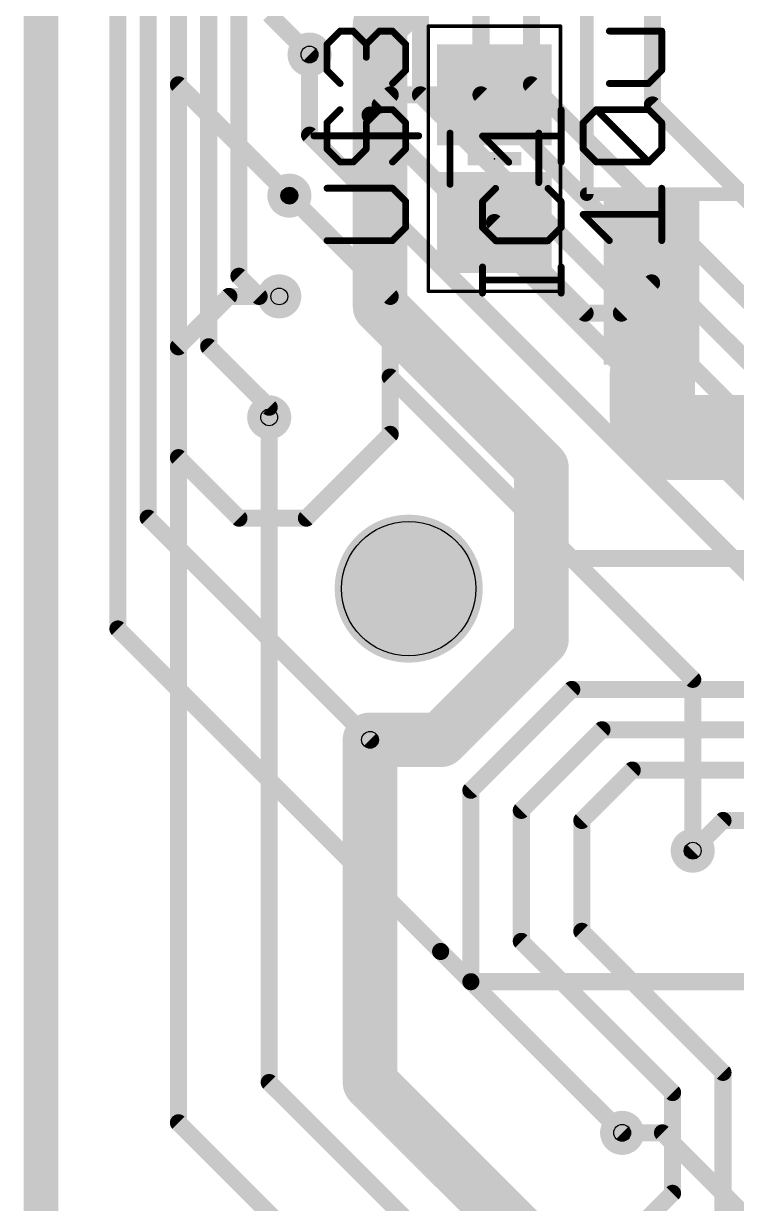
# Model space of a CAD drawing. Extents: x 61.5 to 101.4, y 9 to 89.5.
# Drawn here: x 62.2 to 72.8, y 22.8 to 40.36 of the extents above; entities that cross this region are included whole.
import ezdxf

# ---------------------------------------------------------------- set-up
doc = ezdxf.new("R2010")
doc.units = 0
for name, color, linetype in [('1', 22, 'CONTINUOUS'), ('16', 175, 'CONTINUOUS'), ('18', 82, 'CONTINUOUS'), ('20', 7, 'CONTINUOUS'), ('21', 253, 'CONTINUOUS'), ('23', 7, 'CONTINUOUS'), ('25', 253, 'CONTINUOUS'), ('27', 253, 'CONTINUOUS'), ('29', 253, 'CONTINUOUS'), ('30', 253, 'CONTINUOUS'), ('31', 253, 'CONTINUOUS'), ('35', 253, 'CONTINUOUS'), ('39', 22, 'CONTINUOUS'), ('44', 253, 'CONTINUOUS'), ('51', 253, 'CONTINUOUS')]:
    doc.layers.add(name, color=color, linetype=linetype)

# ---------------------------------------------------------------- blocks, each defined once
blk = doc.blocks.new('RECT')
blk.add_solid([(-0.5, -0.5), (0.5, -0.5), (-0.5, 0.5), (0.5, 0.5)])
blk = doc.blocks.new('ROUNDV')
at = {"const_width": 0.5}
blk.add_lwpolyline([(0, -0.25, 1), (0, 0.25, 1), (0, -0.25)], format="xyb", dxfattribs=at)

msp = doc.modelspace()

# ---------------------------------------------------------------- linework, layer by layer
at = {"layer": '1'}
for points, const_width in [([(64.5, 42.3), (64.5, 39.45)], 0.254), ([(67.5, 40.35), (68.55, 41.4)], 0.8128), ([(67.5, 39.15), (67.5, 40.35)], 0.8128), ([(65.85, 40.5), (66.45, 39.9)], 0.254), ([(64.5, 39.45), (66.15, 37.8)], 0.254), ([(67.5, 39), (67.5, 39.15)], 0.8128), ([(67.5, 36.15), (67.5, 39)], 0.8128), ([(67.65, 39.3), (67.5, 39.15)], 0.254), ([(67.7294, 39.3), (67.65, 39.3)], 0.254), ([(69.2, 39.3), (67.7294, 39.3)], 0.254), ([(70.5488, 36.0512), (69.2, 37.4)], 0.254), ([(67.5, 36.15), (69.9, 33.75)], 0.8128), ([(71.0886, 36.0512), (71.5386, 36.5012)], 0.254), ([(71.55, 36.0398), (71.55, 36.4898)], 0.254), ([(65.25, 36.3), (64.5, 35.55)], 0.254), ([(66, 36.3), (65.25, 36.3)], 0.254), ([(70.5488, 36.0512), (71.0886, 36.0512)], 0.254), ([(71.55, 35.1398), (71.55, 36.0398)], 0.254), ([(64.5, 35.55), (64.5, 24)], 0.254), ([(71.55, 34.5), (71.55, 35.1398)], 1.27), ([(71.55, 34.5), (71.85, 34.2)], 1.27), ([(71.85, 34.2), (75, 34.2)], 1.27), ([(65.85, 34.5), (65.85, 24.6)], 0.254), ([(69.9, 33.75), (69.9, 33.45)], 0.8128), ([(69.9, 33.45), (69.9, 32.4)], 0.8128), ([(69.9, 32.4), (69.9, 31.2)], 0.8128), ([(69.9, 32.4), (76.8, 32.4)], 0.254), ([(69.9, 31.2), (68.85, 30.15)], 0.8128), ([(68.85, 30.15), (68.4, 29.7)], 0.8128), ([(70.35, 30.45), (68.85, 28.95)], 0.254), ([(80.1, 30.45), (70.35, 30.45)], 0.254), ([(67.35, 29.7), (67.35, 24.6)], 0.8128), ([(68.4, 29.7), (67.35, 29.7)], 0.8128), ([(70.8, 29.85), (69.6, 28.65)], 0.254), ([(80.4, 29.85), (70.8, 29.85)], 0.254), ([(71.25, 29.25), (70.5, 28.5)], 0.254), ([(80.7, 29.25), (71.25, 29.25)], 0.254), ([(68.85, 28.95), (68.85, 26.1)], 0.254), ([(69.6, 28.65), (69.6, 26.7)], 0.254), ([(70.5, 28.5), (70.5, 26.85)], 0.254), ([(72.15, 28.05), (72.6, 28.5)], 0.254), ([(72.6, 28.5), (78.6, 28.5)], 0.254), ([(70.5, 26.85), (72.6, 24.75)], 0.254), ([(69.6, 26.7), (71.85, 24.45)], 0.254), ([(68.85, 26.1), (71.1, 23.85)], 0.254), ([(67.35, 24.6), (69.6, 22.35)], 0.8128), ([(72.6, 24.75), (72.6, 21.3)], 0.254), ([(65.85, 24.6), (68.85, 21.6)], 0.254), ([(71.85, 24.45), (71.85, 22.95)], 0.254), ([(64.5, 24), (68.4, 20.1)], 0.254), ([(71.85, 22.95), (71.1, 22.2)], 0.254)]:
    msp.add_lwpolyline(points, dxfattribs=dict(at, const_width=const_width))
for points, const_width in [([(67.7032, 40.35, 1), (67.2968, 40.35)], 0.4064), ([(67.3563, 40.4937, 1), (67.6437, 40.2063)], 0.4064), ([(66.4051, 39.8551, 1), (66.4949, 39.9449)], 0.127), ([(64.5449, 39.4949, 1), (64.4551, 39.4051)], 0.127), ([(64.4365, 39.45, 1), (64.5635, 39.45)], 0.127), ([(67.7032, 39.15, 1), (67.2968, 39.15)], 0.4064), ([(67.7032, 39, 1), (67.2968, 39)], 0.4064), ([(67.2968, 39.15, 1), (67.7032, 39.15)], 0.4064), ([(67.65, 39.3635, 1), (67.65, 39.2365)], 0.127), ([(67.6949, 39.2551, 1), (67.6051, 39.3449)], 0.127), ([(67.7294, 39.3635, 1), (67.7294, 39.2365)], 0.127), ([(67.7294, 39.2365, 1), (67.7294, 39.3635)], 0.127), ([(69.2, 39.2365, 1), (69.2, 39.3635)], 0.127), ([(67.2968, 39, 1), (67.7032, 39)], 0.4064), ([(67.4551, 39.1949, 1), (67.5449, 39.1051)], 0.127), ([(66.1051, 37.7551, 1), (66.1949, 37.8449)], 0.127), ([(69.2449, 37.4449, 1), (69.1551, 37.3551)], 0.127), ([(67.6437, 36.2937, 1), (67.3563, 36.0063)], 0.4064), ([(71.55, 36.4898, 0.4142), (71.5386, 36.5012)], 0.254), ([(71.5386, 36.5647, 1), (71.5386, 36.4377)], 0.127), ([(71.6135, 36.4898, 1), (71.4865, 36.4898)], 0.127), ([(71.4865, 36.4898, 1), (71.6135, 36.4898)], 0.127), ([(71.5835, 36.4563, 1), (71.4937, 36.5461)], 0.127), ([(65.25, 36.3635, 1), (65.25, 36.2365)], 0.127), ([(65.2949, 36.2551, 1), (65.2051, 36.3449)], 0.127), ([(66, 36.2365, 1), (66, 36.3635)], 0.127), ([(67.2968, 36.15, 1), (67.7032, 36.15)], 0.4064), ([(70.5488, 36.1147, 1), (70.5488, 35.9877)], 0.127), ([(71.0886, 35.9877, 1), (71.0886, 36.1147)], 0.127), ([(70.5039, 36.0063, 1), (70.5937, 36.0961)], 0.127), ([(71.0437, 36.0961, 1), (71.1335, 36.0063)], 0.127), ([(71.6135, 36.0398, 1), (71.4865, 36.0398)], 0.127), ([(71.4865, 36.0398, 1), (71.6135, 36.0398)], 0.127), ([(64.5635, 35.55, 1), (64.4365, 35.55)], 0.127), ([(64.4551, 35.5949, 1), (64.5449, 35.5051)], 0.127), ([(71.8675, 35.1398, 1), (71.2325, 35.1398)], 0.635), ([(71.7745, 34.7245, 1), (71.3255, 34.2755)], 0.635), ([(71.4865, 35.1398, 1), (71.6135, 35.1398)], 0.127), ([(71.2325, 34.5, 1), (71.8675, 34.5)], 0.635), ([(71.85, 34.5175, 1), (71.85, 33.8825)], 0.635), ([(65.9135, 34.5, 1), (65.7865, 34.5)], 0.127), ([(71.6255, 33.9755, 1), (72.0745, 34.4245)], 0.635), ([(70.1032, 33.75, 1), (69.6968, 33.75)], 0.4064), ([(69.7563, 33.6063, 1), (70.0437, 33.8937)], 0.4064), ([(70.1032, 33.45, 1), (69.6968, 33.45)], 0.4064), ([(69.6968, 33.45, 1), (70.1032, 33.45)], 0.4064), ([(70.1032, 32.4, 1), (69.6968, 32.4)], 0.4064), ([(69.6968, 32.4, 1), (70.1032, 32.4)], 0.4064), ([(69.9, 32.4635, 1), (69.9, 32.3365)], 0.127), ([(70.0437, 31.0563, 1), (69.7563, 31.3437)], 0.4064), ([(69.6968, 31.2, 1), (70.1032, 31.2)], 0.4064), ([(68.9937, 30.0063, 1), (68.7063, 30.2937)], 0.4064), ([(70.35, 30.5135, 1), (70.35, 30.3865)], 0.127), ([(70.3949, 30.4051, 1), (70.3051, 30.4949)], 0.127), ([(68.7063, 30.2937, 1), (68.9937, 30.0063)], 0.4064), ([(67.5532, 29.7, 1), (67.1468, 29.7)], 0.4064), ([(67.35, 29.9032, 1), (67.35, 29.4968)], 0.4064), ([(68.2563, 29.8437, 1), (68.5437, 29.5563)], 0.4064), ([(68.4, 29.4968, 1), (68.4, 29.9032)], 0.4064), ([(70.8, 29.9135, 1), (70.8, 29.7865)], 0.127), ([(70.8449, 29.8051, 1), (70.7551, 29.8949)], 0.127), ([(71.25, 29.3135, 1), (71.25, 29.1865)], 0.127), ([(71.2949, 29.2051, 1), (71.2051, 29.2949)], 0.127), ([(68.9135, 28.95, 1), (68.7865, 28.95)], 0.127), ([(68.8051, 28.9949, 1), (68.8949, 28.9051)], 0.127), ([(69.6635, 28.65, 1), (69.5365, 28.65)], 0.127), ([(69.5551, 28.6949, 1), (69.6449, 28.6051)], 0.127), ([(70.5635, 28.5, 1), (70.4365, 28.5)], 0.127), ([(72.6, 28.5635, 1), (72.6, 28.4365)], 0.127), ([(72.6449, 28.4551, 1), (72.5551, 28.5449)], 0.127), ([(70.4551, 28.5449, 1), (70.5449, 28.4551)], 0.127), ([(72.1051, 28.0949, 1), (72.1949, 28.0051)], 0.127), ([(70.5449, 26.8949, 1), (70.4551, 26.8051)], 0.127), ([(70.4365, 26.85, 1), (70.5635, 26.85)], 0.127), ([(69.6449, 26.7449, 1), (69.5551, 26.6551)], 0.127), ([(69.5365, 26.7, 1), (69.6635, 26.7)], 0.127), ([(68.8949, 26.1449, 1), (68.8051, 26.0551)], 0.127), ([(68.7865, 26.1, 1), (68.9135, 26.1)], 0.127), ([(67.4937, 24.7437, 1), (67.2063, 24.4563)], 0.4064), ([(67.1468, 24.6, 1), (67.5532, 24.6)], 0.4064), ([(72.6635, 24.75, 1), (72.5365, 24.75)], 0.127), ([(72.5551, 24.7051, 1), (72.6449, 24.7949)], 0.127), ([(65.8949, 24.6449, 1), (65.8051, 24.5551)], 0.127), ([(65.7865, 24.6, 1), (65.9135, 24.6)], 0.127), ([(71.9135, 24.45, 1), (71.7865, 24.45)], 0.127), ([(71.8051, 24.4051, 1), (71.8949, 24.4949)], 0.127), ([(64.5449, 24.0449, 1), (64.4551, 23.9551)], 0.127), ([(64.4365, 24, 1), (64.5635, 24)], 0.127), ([(71.0551, 23.8051, 1), (71.1449, 23.8949)], 0.127), ([(71.7865, 22.95, 1), (71.9135, 22.95)], 0.127), ([(71.8949, 22.9051, 1), (71.8051, 22.9949)], 0.127)]:
    msp.add_lwpolyline(points, format="xyb", dxfattribs=dict(at, const_width=const_width))
at = {"layer": '16', "const_width": 0.254}
for points in [[(63.6, 67.05), (63.6, 32.1)], [(64.05, 66.15), (64.05, 33.3)], [(64.5, 65.85), (64.5, 38.25)], [(64.95, 65.7), (64.95, 37.95)], [(65.4, 64.5), (65.4, 36.6)], [(71.55, 45.3), (71.55, 39.45)], [(69, 42.9), (69, 39.3)], [(69.75, 39.45), (69.75, 43.05)], [(68.1, 42), (68.1, 39.3)], [(67.35, 40.8), (67.35, 39)], [(66.45, 39.9), (66.45, 38.7)], [(75.9, 33.3), (69.75, 39.45)], [(71.55, 39.45), (71.55, 39.15)], [(68.1, 39.3), (74.55, 32.85)], [(69, 39.3), (75.15, 33.15)], [(71.55, 39.15), (76.5, 34.2)], [(67.35, 39), (73.95, 32.4)], [(66.45, 38.7), (73.2, 31.95)], [(64.5, 38.25), (64.5, 34.05)], [(64.95, 37.95), (64.95, 35.55)], [(66.15, 37.8), (67.65, 36.3)], [(65.4, 36.6), (65.7, 36.3)], [(65.7, 36.3), (66, 36.3)], [(67.65, 36.3), (67.65, 35.1)], [(64.95, 35.55), (65.85, 34.65)], [(67.65, 35.1), (67.65, 34.2469)], [(72.15, 30.6), (67.65, 35.1)], [(65.85, 34.65), (65.85, 34.5)], [(66.4031, 33), (67.65, 34.2469)], [(64.5, 34.05), (64.5, 33.9)], [(64.5, 33.9), (65.4, 33)], [(64.05, 33.3), (64.05, 33)], [(64.05, 33), (67.35, 29.7)], [(65.4, 33), (66.4031, 33)], [(63.6, 32.1), (63.6, 31.35)], [(63.6, 31.35), (68.4, 26.55)], [(72.15, 28.05), (72.15, 30.6)], [(68.4, 26.55), (68.85, 26.1)], [(68.85, 26.1), (73.2, 26.1)], [(71.7, 23.85), (71.1, 23.85)], [(77.4, 18.15), (71.7, 23.85)]]:
    msp.add_lwpolyline(points, dxfattribs=at)
at = {"layer": '16', "const_width": 0.127}
for points in [[(66.5135, 39.9, 1), (66.3865, 39.9)], [(69.7949, 39.4949, 1), (69.7051, 39.4051)], [(69.6865, 39.45, 1), (69.8135, 39.45)], [(71.6135, 39.45, 1), (71.4865, 39.45)], [(71.4865, 39.45, 1), (71.6135, 39.45)], [(68.1449, 39.3449, 1), (68.0551, 39.2551)], [(68.0365, 39.3, 1), (68.1635, 39.3)], [(69.0449, 39.3449, 1), (68.9551, 39.2551)], [(68.9365, 39.3, 1), (69.0635, 39.3)], [(71.5949, 39.1949, 1), (71.5051, 39.1051)], [(71.4865, 39.15, 1), (71.6135, 39.15)], [(67.3949, 39.0449, 1), (67.3051, 38.9551)], [(67.2865, 39, 1), (67.4135, 39)], [(66.4949, 38.7449, 1), (66.4051, 38.6551)], [(66.3865, 38.7, 1), (66.5135, 38.7)], [(64.5635, 38.25, 1), (64.4365, 38.25)], [(64.4365, 38.25, 1), (64.5635, 38.25)], [(65.0135, 37.95, 1), (64.8865, 37.95)], [(64.8865, 37.95, 1), (65.0135, 37.95)], [(66.1949, 37.8449, 1), (66.1051, 37.7551)], [(65.4449, 36.6449, 1), (65.3551, 36.5551)], [(65.3365, 36.6, 1), (65.4635, 36.6)], [(65.7, 36.3635, 1), (65.7, 36.2365)], [(65.6551, 36.2551, 1), (65.7449, 36.3449)], [(66, 36.2365, 1), (66, 36.3635)], [(67.7135, 36.3, 1), (67.5865, 36.3)], [(67.6051, 36.2551, 1), (67.6949, 36.3449)], [(64.9949, 35.5949, 1), (64.9051, 35.5051)], [(64.8865, 35.55, 1), (65.0135, 35.55)], [(67.7135, 35.1, 1), (67.5865, 35.1)], [(67.6949, 35.1449, 1), (67.6051, 35.0551)], [(67.5865, 35.1, 1), (67.7135, 35.1)], [(65.9135, 34.65, 1), (65.7865, 34.65)], [(65.8051, 34.6051, 1), (65.8949, 34.6949)], [(65.7865, 34.5, 1), (65.9135, 34.5)], [(67.5865, 34.2469, 1), (67.7135, 34.2469)], [(67.6949, 34.202, 1), (67.6051, 34.2918)], [(64.5635, 34.05, 1), (64.4365, 34.05)], [(64.4365, 34.05, 1), (64.5635, 34.05)], [(64.5449, 33.9449, 1), (64.4551, 33.8551)], [(64.4365, 33.9, 1), (64.5635, 33.9)], [(64.1135, 33.3, 1), (63.9865, 33.3)], [(63.9865, 33.3, 1), (64.1135, 33.3)], [(64.0949, 33.0449, 1), (64.0051, 32.9551)], [(63.9865, 33, 1), (64.1135, 33)], [(65.4, 33.0635, 1), (65.4, 32.9365)], [(65.3551, 32.9551, 1), (65.4449, 33.0449)], [(66.3582, 33.0449, 1), (66.448, 32.9551)], [(66.4031, 32.9365, 1), (66.4031, 33.0635)], [(63.6635, 32.1, 1), (63.5365, 32.1)], [(63.5365, 32.1, 1), (63.6635, 32.1)], [(63.6449, 31.3949, 1), (63.5551, 31.3051)], [(63.5365, 31.35, 1), (63.6635, 31.35)], [(72.2135, 30.6, 1), (72.0865, 30.6)], [(72.1051, 30.5551, 1), (72.1949, 30.6449)], [(67.3051, 29.6551, 1), (67.3949, 29.7449)], [(72.0865, 28.05, 1), (72.2135, 28.05)], [(68.4449, 26.5949, 1), (68.3551, 26.5051)], [(68.3551, 26.5051, 1), (68.4449, 26.5949)], [(68.85, 26.1635, 1), (68.85, 26.0365)], [(68.8051, 26.0551, 1), (68.8949, 26.1449)], [(71.1, 23.9135, 1), (71.1, 23.7865)], [(71.7449, 23.8949, 1), (71.6551, 23.8051)], [(71.7, 23.7865, 1), (71.7, 23.9135)]]:
    msp.add_lwpolyline(points, format="xyb", dxfattribs=at)
at = {"layer": '20', "const_width": 0.4064}
msp.add_lwpolyline([(62.4, 9.25), (62.4, 89.25)], dxfattribs=at)
at = {"layer": '20'}
msp.add_circle((67.925, 31.95), 1, dxfattribs=at)
at = {"layer": '21'}
for points, const_width in [([(62.65, 9.25), (62.65, 89.25)], 0.127), ([(62.4, 59.282), (62.4, 9.282)], 0.127), ([(70.5734, 37.822), (70.5734, 41.378)], 0.2032), ([(77.1266, 37.822), (70.5734, 37.822)], 0.2032)]:
    msp.add_lwpolyline(points, dxfattribs=dict(at, const_width=const_width))
at = {"layer": '21', "const_width": 0.1016}
for points in [[(70.5734, 37.8728, 1), (70.5734, 37.7712)], [(70.5226, 37.822, 1), (70.6242, 37.822)]]:
    msp.add_lwpolyline(points, format="xyb", dxfattribs=at)
at = {"layer": '23'}
msp.add_point((69.2, 38.35), dxfattribs=at)
at = {"layer": '25', "const_width": 0.1016}
for points in [[(66.7098, 40.0543), (66.9047, 40.2492)], [(66.9047, 40.2492), (67.0996, 40.2492)], [(67.0996, 40.2492), (67.2945, 40.0543)], [(67.2945, 40.0543), (67.4894, 40.2492)], [(67.4894, 40.2492), (67.6843, 40.2492)], [(67.6843, 40.2492), (67.8792, 40.0543)], [(66.7098, 39.6645), (66.7098, 40.0543)], [(67.2945, 40.0543), (67.2945, 39.8594)], [(67.8792, 40.0543), (67.8792, 39.6645)], [(66.9047, 39.4696), (66.7098, 39.6645)], [(67.8792, 39.6645), (67.6843, 39.4696)], [(66.7098, 38.8849), (66.9047, 39.0798)], [(67.4894, 39.0798), (67.2945, 38.8849)], [(67.6843, 39.0798), (67.4894, 39.0798)], [(67.8792, 38.8849), (67.6843, 39.0798)], [(70.1924, 38.2978), (70.1924, 39.0774)], [(66.7098, 38.4951), (66.7098, 38.8849)], [(67.2945, 38.8849), (67.2945, 38.4951)], [(67.8792, 38.4951), (67.8792, 38.8849)], [(66.5149, 38.69), (68.0741, 38.69)], [(69.4128, 38.2978), (69.023, 38.6876)], [(69.023, 38.6876), (70.1924, 38.6876)], [(66.9047, 38.3002), (66.7098, 38.4951)], [(67.2945, 38.4951), (67.0996, 38.3002)], [(67.6843, 38.3002), (67.8792, 38.4951)], [(67.0996, 38.3002), (66.9047, 38.3002)], [(67.6843, 37.9104), (66.7098, 37.9104)], [(67.8792, 37.7155), (67.6843, 37.9104)], [(69.2179, 37.908), (69.023, 37.7131)], [(70.1924, 37.7131), (69.9975, 37.908)], [(67.8792, 37.3257), (67.8792, 37.7155)], [(69.023, 37.7131), (69.023, 37.3233)], [(70.1924, 37.3233), (70.1924, 37.7131)], [(67.6843, 37.1308), (67.8792, 37.3257)], [(69.023, 37.3233), (69.2179, 37.1284)], [(69.9975, 37.1284), (70.1924, 37.3233)], [(66.7098, 37.1308), (67.6843, 37.1308)], [(69.2179, 37.1284), (69.9975, 37.1284)], [(69.023, 36.3488), (69.023, 36.7386)], [(70.1924, 36.3488), (70.1924, 36.7386)], [(70.1924, 36.5437), (69.023, 36.5437)]]:
    msp.add_lwpolyline(points, dxfattribs=at)
at = {"layer": '25', "const_width": 0.0508}
for points in [[(66.9047, 40.2746, 1), (66.9047, 40.2238)], [(66.9227, 40.2312, 1), (66.8867, 40.2672)], [(67.1176, 40.2672, 1), (67.0816, 40.2312)], [(67.0996, 40.2238, 1), (67.0996, 40.2746)], [(67.4894, 40.2746, 1), (67.4894, 40.2238)], [(67.5074, 40.2312, 1), (67.4714, 40.2672)], [(67.7023, 40.2672, 1), (67.6663, 40.2312)], [(67.6843, 40.2238, 1), (67.6843, 40.2746)], [(66.6918, 40.0723, 1), (66.7278, 40.0363)], [(66.7352, 40.0543, 1), (66.6844, 40.0543)], [(67.2765, 40.0723, 1), (67.3125, 40.0363)], [(67.3199, 40.0543, 1), (67.2691, 40.0543)], [(67.2765, 40.0363, 1), (67.3125, 40.0723)], [(67.9046, 40.0543, 1), (67.8538, 40.0543)], [(67.8612, 40.0363, 1), (67.8972, 40.0723)], [(67.2691, 39.8594, 1), (67.3199, 39.8594)], [(66.7278, 39.6825, 1), (66.6918, 39.6465)], [(66.6844, 39.6645, 1), (66.7352, 39.6645)], [(67.8538, 39.6645, 1), (67.9046, 39.6645)], [(67.8972, 39.6465, 1), (67.8612, 39.6825)], [(66.8867, 39.4516, 1), (66.9227, 39.4876)], [(67.6663, 39.4876, 1), (67.7023, 39.4516)], [(66.9227, 39.0618, 1), (66.8867, 39.0978)], [(67.4894, 39.1052, 1), (67.4894, 39.0544)], [(67.5074, 39.0618, 1), (67.4714, 39.0978)], [(67.7023, 39.0978, 1), (67.6663, 39.0618)], [(67.6843, 39.0544, 1), (67.6843, 39.1052)], [(70.2178, 39.0774, 1), (70.167, 39.0774)], [(66.6918, 38.9029, 1), (66.7278, 38.8669)], [(66.7352, 38.8849, 1), (66.6844, 38.8849)], [(67.2765, 38.9029, 1), (67.3125, 38.8669)], [(67.3199, 38.8849, 1), (67.2691, 38.8849)], [(67.9046, 38.8849, 1), (67.8538, 38.8849)], [(67.8612, 38.8669, 1), (67.8972, 38.9029)], [(66.5149, 38.7154, 1), (66.5149, 38.6646)], [(68.0741, 38.6646, 1), (68.0741, 38.7154)], [(69.041, 38.7056, 1), (69.005, 38.6696)], [(69.023, 38.713, 1), (69.023, 38.6622)], [(70.1924, 38.6622, 1), (70.1924, 38.713)], [(66.7278, 38.5131, 1), (66.6918, 38.4771)], [(66.6844, 38.4951, 1), (66.7352, 38.4951)], [(67.2691, 38.4951, 1), (67.3199, 38.4951)], [(67.3125, 38.4771, 1), (67.2765, 38.5131)], [(67.8538, 38.4951, 1), (67.9046, 38.4951)], [(67.8972, 38.4771, 1), (67.8612, 38.5131)], [(66.9047, 38.3256, 1), (66.9047, 38.2748)], [(66.8867, 38.2822, 1), (66.9227, 38.3182)], [(67.0816, 38.3182, 1), (67.1176, 38.2822)], [(67.0996, 38.2748, 1), (67.0996, 38.3256)], [(67.6663, 38.3182, 1), (67.7023, 38.2822)], [(69.3948, 38.2798, 1), (69.4308, 38.3158)], [(70.167, 38.2978, 1), (70.2178, 38.2978)], [(66.7098, 37.9358, 1), (66.7098, 37.885)], [(67.7023, 37.9284, 1), (67.6663, 37.8924)], [(67.6843, 37.885, 1), (67.6843, 37.9358)], [(69.2359, 37.89, 1), (69.1999, 37.926)], [(70.0155, 37.926, 1), (69.9795, 37.89)], [(67.9046, 37.7155, 1), (67.8538, 37.7155)], [(67.8612, 37.6975, 1), (67.8972, 37.7335)], [(69.005, 37.7311, 1), (69.041, 37.6951)], [(69.0484, 37.7131, 1), (68.9976, 37.7131)], [(70.2178, 37.7131, 1), (70.167, 37.7131)], [(70.1744, 37.6951, 1), (70.2104, 37.7311)], [(67.8538, 37.3257, 1), (67.9046, 37.3257)], [(67.8972, 37.3077, 1), (67.8612, 37.3437)], [(69.041, 37.3413, 1), (69.005, 37.3053)], [(68.9976, 37.3233, 1), (69.0484, 37.3233)], [(70.167, 37.3233, 1), (70.2178, 37.3233)], [(70.2104, 37.3053, 1), (70.1744, 37.3413)], [(66.7098, 37.1562, 1), (66.7098, 37.1054)], [(67.6663, 37.1488, 1), (67.7023, 37.1128)], [(67.6843, 37.1054, 1), (67.6843, 37.1562)], [(69.2179, 37.1538, 1), (69.2179, 37.103)], [(69.1999, 37.1104, 1), (69.2359, 37.1464)], [(69.9795, 37.1464, 1), (70.0155, 37.1104)], [(69.9975, 37.103, 1), (69.9975, 37.1538)], [(69.0484, 36.7386, 1), (68.9976, 36.7386)], [(70.2178, 36.7386, 1), (70.167, 36.7386)], [(69.023, 36.5691, 1), (69.023, 36.5183)], [(70.1924, 36.5183, 1), (70.1924, 36.5691)], [(68.9976, 36.3488, 1), (69.0484, 36.3488)], [(70.167, 36.3488, 1), (70.2178, 36.3488)]]:
    msp.add_lwpolyline(points, format="xyb", dxfattribs=at)
at = {"layer": '27', "const_width": 0.1016}
for points in [[(71.6892, 40.2492), (70.9096, 40.2492)], [(71.6892, 39.6645), (71.6892, 40.2492)], [(71.4943, 39.4696), (71.6892, 39.6645)], [(70.9096, 39.4696), (71.4943, 39.4696)], [(70.5198, 38.8849), (70.7147, 39.0798)], [(70.7147, 39.0798), (71.4943, 39.0798)], [(71.4943, 38.3002), (70.7147, 39.0798)], [(71.4943, 39.0798), (71.6892, 38.8849)], [(70.5198, 38.4951), (70.5198, 38.8849)], [(71.6892, 38.8849), (71.6892, 38.4951)], [(70.7147, 38.3002), (70.5198, 38.4951)], [(71.6892, 38.4951), (71.4943, 38.3002)], [(71.4943, 38.3002), (70.7147, 38.3002)], [(71.6892, 37.1308), (71.6892, 37.9104)], [(70.9096, 37.1308), (70.5198, 37.5206)], [(70.5198, 37.5206), (71.6892, 37.5206)]]:
    msp.add_lwpolyline(points, dxfattribs=at)
at = {"layer": '27', "const_width": 0.0508}
for points in [[(70.9096, 40.2746, 1), (70.9096, 40.2238)], [(71.7146, 40.2492, 1), (71.6638, 40.2492)], [(71.6892, 40.2238, 1), (71.6892, 40.2746)], [(71.6638, 39.6645, 1), (71.7146, 39.6645)], [(71.7072, 39.6465, 1), (71.6712, 39.6825)], [(70.9096, 39.495, 1), (70.9096, 39.4442)], [(71.4763, 39.4876, 1), (71.5123, 39.4516)], [(71.4943, 39.4442, 1), (71.4943, 39.495)], [(70.7327, 39.0978, 1), (70.6967, 39.0618)], [(70.7147, 39.1052, 1), (70.7147, 39.0544)], [(70.7327, 39.0618, 1), (70.6967, 39.0978)], [(71.5123, 39.0978, 1), (71.4763, 39.0618)], [(71.4943, 39.0544, 1), (71.4943, 39.1052)], [(70.5018, 38.9029, 1), (70.5378, 38.8669)], [(70.5452, 38.8849, 1), (70.4944, 38.8849)], [(71.7146, 38.8849, 1), (71.6638, 38.8849)], [(71.6712, 38.8669, 1), (71.7072, 38.9029)], [(70.5378, 38.5131, 1), (70.5018, 38.4771)], [(70.4944, 38.4951, 1), (70.5452, 38.4951)], [(71.6638, 38.4951, 1), (71.7146, 38.4951)], [(71.7072, 38.4771, 1), (71.6712, 38.5131)], [(70.7147, 38.3256, 1), (70.7147, 38.2748)], [(70.6967, 38.2822, 1), (70.7327, 38.3182)], [(71.4763, 38.3182, 1), (71.5123, 38.2822)], [(71.4763, 38.2822, 1), (71.5123, 38.3182)], [(71.4943, 38.2748, 1), (71.4943, 38.3256)], [(71.7146, 37.9104, 1), (71.6638, 37.9104)], [(70.5378, 37.5386, 1), (70.5018, 37.5026)], [(70.5198, 37.546, 1), (70.5198, 37.4952)], [(71.6892, 37.4952, 1), (71.6892, 37.546)], [(70.8916, 37.1128, 1), (70.9276, 37.1488)], [(71.6638, 37.1308, 1), (71.7146, 37.1308)]]:
    msp.add_lwpolyline(points, format="xyb", dxfattribs=at)
at = {"layer": '29', "const_width": 1.1016}
msp.add_lwpolyline([(67.925, 31.3992, 1), (67.925, 32.5008, 1), (67.925, 31.3992)], format="xyb", dxfattribs=at)
at = {"layer": '30', "const_width": 1.1016}
msp.add_lwpolyline([(67.925, 31.3992, 1), (67.925, 32.5008, 1), (67.925, 31.3992)], format="xyb", dxfattribs=at)
at = {"layer": '39', "const_width": 0.0508}
for points in [[(68.217, 36.377), (68.217, 40.323)], [(68.217, 40.323), (70.183, 40.323)], [(70.183, 40.323), (70.183, 36.377)], [(70.183, 36.377), (68.217, 36.377)]]:
    msp.add_lwpolyline(points, dxfattribs=at)
at = {"layer": '39', "const_width": 0.0254}
for points in [[(68.2297, 40.323, 1), (68.2043, 40.323)], [(68.217, 40.3357, 1), (68.217, 40.3103)], [(70.1957, 40.323, 1), (70.1703, 40.323)], [(70.183, 40.3103, 1), (70.183, 40.3357)], [(68.217, 36.3897, 1), (68.217, 36.3643)], [(68.2043, 36.377, 1), (68.2297, 36.377)], [(70.1703, 36.377, 1), (70.1957, 36.377)], [(70.183, 36.3643, 1), (70.183, 36.3897)]]:
    msp.add_lwpolyline(points, format="xyb", dxfattribs=at)
at = {"layer": '44'}
for centre in [(66.45, 39.9), (66.15, 37.8), (66, 36.3), (65.85, 34.5), (67.35, 29.7), (72.15, 28.05), (71.1, 23.85)]:
    msp.add_circle(centre, 0.125, dxfattribs=at)
at = {"layer": '51', "const_width": 0.1016}
for points in [[(68.54, 37.969), (68.54, 38.731)], [(69.86, 37.994), (69.86, 38.731)]]:
    msp.add_lwpolyline(points, dxfattribs=at)
at = {"layer": '51', "const_width": 0.0508}
for points in [[(68.5654, 38.731, 1), (68.5146, 38.731)], [(69.8854, 38.731, 1), (69.8346, 38.731)], [(68.5146, 37.969, 1), (68.5654, 37.969)], [(69.8346, 37.994, 1), (69.8854, 37.994)]]:
    msp.add_lwpolyline(points, format="xyb", dxfattribs=at)

# ---------------------------------------------------------------- block references
at = {"layer": '1', "xscale": 1.3, "yscale": 1.5, "rotation": 90}
for p in [(69.2, 39.3), (69.2, 37.4)]:
    msp.add_blockref('RECT', p, dxfattribs=at)
at = {"layer": '1', "xscale": 1.2192, "yscale": 2.2352}
msp.add_blockref('RECT', (71.5386, 36.5012), dxfattribs=at)
at = {"layer": '18', "xscale": 0.6564, "yscale": 0.6564}
for p in [(66.45, 39.9), (66.45, 39.9), (66.15, 37.8), (66.15, 37.8), (66, 36.3), (66, 36.3), (65.85, 34.5), (65.85, 34.5), (67.35, 29.7), (67.35, 29.7), (72.15, 28.05), (72.15, 28.05), (71.1, 23.85), (71.1, 23.85)]:
    msp.add_blockref('ROUNDV', p, dxfattribs=at)
at = {"layer": '29', "xscale": 1.5032, "yscale": 1.7032, "rotation": 90}
for p in [(69.2, 39.3), (69.2, 37.4)]:
    msp.add_blockref('RECT', p, dxfattribs=at)
at = {"layer": '29', "xscale": 1.4224, "yscale": 2.4384}
msp.add_blockref('RECT', (71.5386, 36.5012), dxfattribs=at)
at = {"layer": '31', "xscale": 1.3, "yscale": 1.5, "rotation": 90}
for p in [(69.2, 39.3), (69.2, 37.4)]:
    msp.add_blockref('RECT', p, dxfattribs=at)
at = {"layer": '31', "xscale": 1.2192, "yscale": 2.2352}
msp.add_blockref('RECT', (71.5386, 36.5012), dxfattribs=at)
at = {"layer": '35', "xscale": 0.2002, "yscale": 0.8002, "rotation": 90}
msp.add_blockref('RECT', (69.2, 38.35), dxfattribs=at)
at = {"layer": '51', "xscale": 0.7501, "yscale": 1.4501, "rotation": 90}
for p in [(69.1989, 39.0806), (69.1989, 37.6329)]:
    msp.add_blockref('RECT', p, dxfattribs=at)
at = {"layer": '51', "xscale": 0.8636, "yscale": 1.8542}
msp.add_blockref('RECT', (71.5386, 36.8695), dxfattribs=at)
msp.add_blockref('RECT', (71.5386, 36.8695), dxfattribs=at)

doc.saveas('drawing.dxf')
